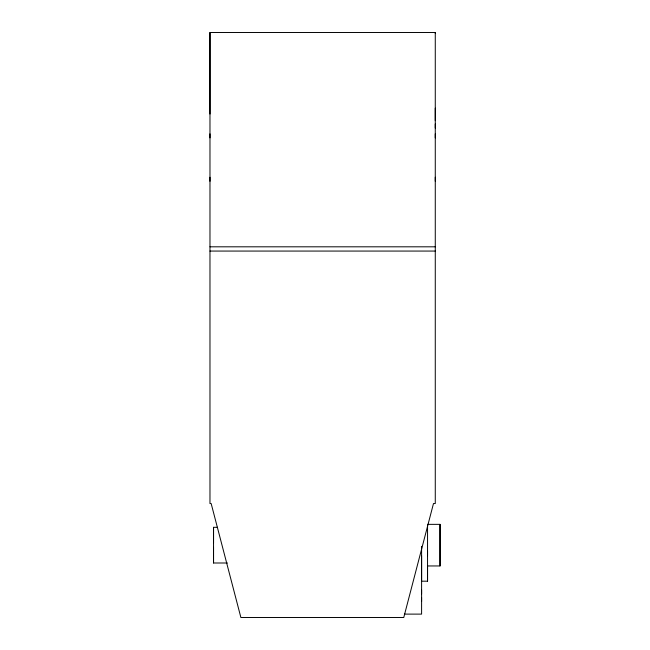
<?xml version="1.0" encoding="UTF-8"?>
<svg xmlns="http://www.w3.org/2000/svg" width="650" height="650" viewBox="0 0 650 650"><rect width="100%" height="100%" fill="white"/><g stroke="black" fill="none" stroke-linecap="round" stroke-linejoin="round"><path stroke-width="0.97" d="M209.974 181.269L209.974 177.239M209.974 137.873L209.974 133.843M209.974 114.026L209.974 32.5L435.273 32.5L435.273 503.547L433.485 503.547L403.764 617.5L240.882 617.5L211.161 503.547L209.974 503.547L209.974 32.5M227.411 562.997L213.541 562.997L213.541 527.312L217.506 527.312M421.598 546.358L421.598 614.112L404.381 614.112M421.598 555.717L421.598 581.189L427.546 581.189L427.546 565.663M427.546 555.717L427.546 524.355L440.026 524.355L440.026 565.955L427.546 565.955M435.273 181.269L435.273 177.239M435.273 137.873L435.273 133.843M435.273 128.066L435.273 123.979M435.273 120.64L435.273 108.152M435.273 33.361L435.273 32.5M209.974 246.813L435.273 246.813M209.974 251.062L435.273 251.062M440.026 524.355L440.026 565.955M427.546 551.086L427.546 581.189M421.598 589.964L421.598 594.051M421.598 597.439L421.598 601.526M213.541 527.312L213.541 542.953M213.541 547.357L213.541 562.997"/></g></svg>
